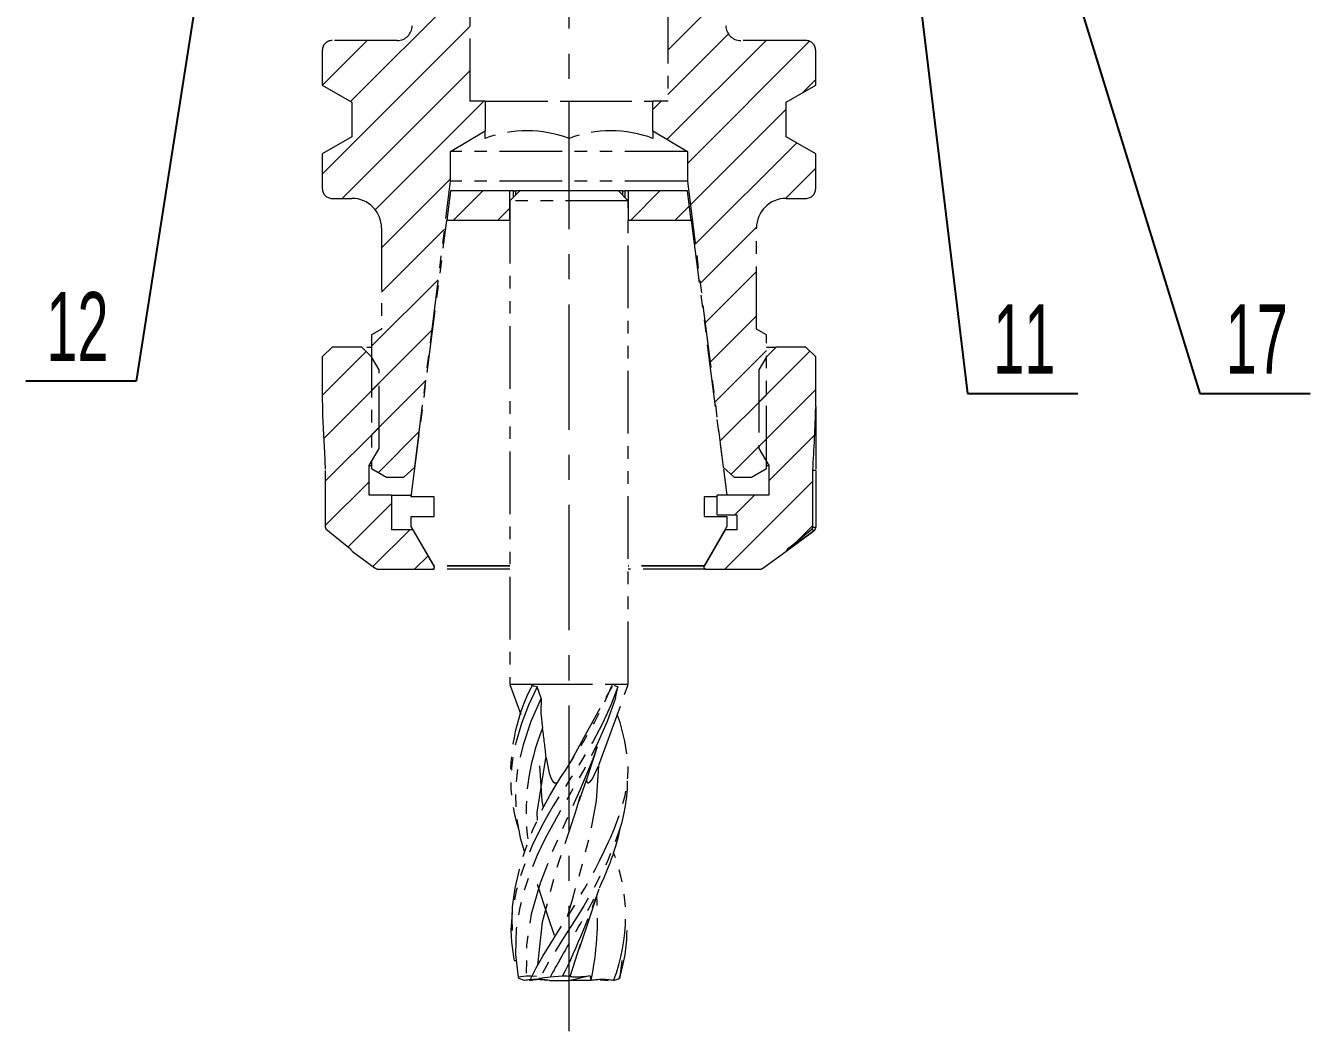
# Model space of a CAD drawing. Header units: millimetres. Extents: x 0 to 1189, y 0 to 841.
# Drawn here: x 677.7 to 807.9, y 347 to 448.9 of the extents above; entities that cross this region are included whole.
import ezdxf

# ---------------------------------------------------------------- set-up
doc = ezdxf.new("R2010")
doc.units = ezdxf.units.MM
doc.linetypes.add('CENTERX2', pattern=[20.32, 12.7, -2.54, 2.54, -2.54])
doc.linetypes.add('PHANTOM', pattern=[12.7, 6.35, -1.27, 1.27, -1.27, 1.27, -1.27])
doc.styles.add('SLDTEXTSTYLE1', font='TXT', dxfattribs={"width": 0.605})
doc.dimstyles.new('SLDDIMSTYLE0', dxfattribs={"dimtxt": 0, "dimasz": 0.9, "dimexe": 0, "dimexo": 0.0625, "dimgap": 0, "dimtad": 0, "dimtih": 1, "dimtoh": 1, "dimdec": 0, "dimrnd": 1e-09, "dimzin": 0, "dimdsep": 46, "dimtxsty": 'Standard', "dimblk1": 'DOT', "dimblk2": 'DOT', "dimsah": 1, "dimcen": 0.09, "dimadec": 0, "dimazin": 0, "dimtfac": 0.9, "dimtdec": 0, "dimtofl": 0, "dimtmove": 0, "dimatfit": 3, "dimldrblk": 'DOT', "dimfxl": 1, "dimfrac": 2, "dimtolj": 1, "dimtzin": 0, "dimarcsym": 0})

# ---------------------------------------------------------------- blocks, each defined once
blk = doc.blocks.new('_DOT')
at = {"color": 0, "linetype": 'ByBlock', "lineweight": -2}
blk.add_line((-0.5, 0), (-1, 0), dxfattribs=at)
at = {"color": 0, "linetype": 'ByBlock', "const_width": 0.5}
blk.add_lwpolyline([(-0.25, 0, 1), (0.25, 0, 1)], format="xyb", close=True, dxfattribs=at)

msp = doc.modelspace()

# ---------------------------------------------------------------- hatches: boundary and pattern name
at = {"linetype": 'Continuous', "lineweight": 0}
h = msp.add_hatch(dxfattribs=at)
h.set_pattern_fill('ANSI31', style=0)
edge = h.paths.add_edge_path(flags=0)
edge.add_line((714.28, 403.18), (716.03, 403.18))
edge.add_line((716.03, 403.18), (717.16, 404.17))
edge.add_line((717.16, 404.17), (720.78, 433.18))
edge.add_line((720.78, 433.18), (720.78, 436.18))
edge.add_line((720.78, 436.18), (724.28, 438.28))
edge.add_line((724.28, 438.28), (724.28, 441.28))
edge.add_line((724.28, 441.28), (722.78, 441.28))
edge.add_line((722.78, 441.28), (722.78, 451.45))
edge.add_line((722.78, 451.45), (724.78, 451.45))
edge.add_line((724.78, 451.45), (724.78, 454.45))
edge.add_line((724.78, 454.45), (727.66, 456.18))
edge.add_line((727.66, 456.18), (727.66, 493.88))
edge.add_line((727.66, 493.88), (726.28, 494.68))
edge.add_line((726.28, 494.68), (726.28, 500.68))
edge.add_line((726.28, 500.68), (725.78, 501.18))
edge.add_line((725.78, 501.18), (724.49, 501.18))
edge.add_line((724.49, 501.18), (724.26, 500.98))
edge.add_line((724.26, 500.98), (716.88, 450.42))
edge.add_line((716.88, 450.42), (716.88, 448.92))
edge.add_arc((715.38, 448.92), 1.5, 270, 360, ccw=False)
edge.add_line((715.38, 447.42), (708.78, 447.42))
edge.add_arc((708.78, 446.42), 1, 90, 180)
edge.add_line((707.78, 446.42), (707.78, 442.9))
edge.add_line((707.78, 442.9), (710.78, 441.17))
edge.add_line((710.78, 441.17), (710.78, 437.67))
edge.add_line((710.78, 437.67), (707.78, 435.94))
edge.add_line((707.78, 435.94), (707.78, 432.42))
edge.add_arc((708.78, 432.42), 1, 180, 270)
edge.add_line((708.78, 431.42), (710.78, 431.42))
edge.add_arc((710.78, 428.42), 3, 0, 90, ccw=False)
edge.add_line((713.78, 428.42), (713.78, 418.18))
edge.add_line((713.78, 418.18), (712.78, 417.6))
edge.add_line((712.78, 417.6), (712.78, 404.04))
edge.add_line((712.78, 404.04), (714.28, 403.18))
h = msp.add_hatch(dxfattribs=at)
h.set_pattern_fill('ANSI31', style=0)
edge = h.paths.add_edge_path(flags=0)
edge.add_line((744.78, 433.18), (748.41, 404.17))
edge.add_line((748.41, 404.17), (749.53, 403.18))
edge.add_line((749.53, 403.18), (751.28, 403.18))
edge.add_line((751.28, 403.18), (752.78, 404.04))
edge.add_line((752.78, 404.04), (752.78, 417.6))
edge.add_line((752.78, 417.6), (751.78, 418.18))
edge.add_line((751.78, 418.18), (751.78, 428.42))
edge.add_arc((754.78, 428.42), 3, 90, 180, ccw=False)
edge.add_line((754.78, 431.42), (756.78, 431.42))
edge.add_arc((756.78, 432.42), 1, 270, 360)
edge.add_line((757.78, 432.42), (757.78, 435.94))
edge.add_line((757.78, 435.94), (754.78, 437.67))
edge.add_line((754.78, 437.67), (754.78, 441.17))
edge.add_line((754.78, 441.17), (757.78, 442.9))
edge.add_line((757.78, 442.9), (757.78, 446.42))
edge.add_arc((756.78, 446.42), 1, 0, 90)
edge.add_line((756.78, 447.42), (750.18, 447.42))
edge.add_arc((750.18, 448.92), 1.5, 180, 270, ccw=False)
edge.add_line((748.68, 448.92), (748.68, 450.42))
edge.add_line((748.68, 450.42), (741.31, 500.98))
edge.add_line((741.31, 500.98), (741.08, 501.18))
edge.add_line((741.08, 501.18), (739.78, 501.18))
edge.add_line((739.78, 501.18), (739.28, 500.68))
edge.add_line((739.28, 500.68), (739.28, 494.68))
edge.add_line((739.28, 494.68), (737.91, 493.88))
edge.add_line((737.91, 493.88), (737.91, 456.18))
edge.add_line((737.91, 456.18), (740.78, 454.45))
edge.add_line((740.78, 454.45), (740.78, 451.45))
edge.add_line((740.78, 451.45), (742.78, 451.45))
edge.add_line((742.78, 451.45), (742.78, 441.28))
edge.add_line((742.78, 441.28), (741.28, 441.28))
edge.add_line((741.28, 441.28), (741.28, 438.28))
edge.add_line((741.28, 438.28), (744.78, 436.18))
edge.add_line((744.78, 436.18), (744.78, 433.18))
h = msp.add_hatch(dxfattribs=at)
h.set_pattern_fill('ANSI31', style=0)
h.paths.add_polyline_path([(726.78, 429.18), (726.78, 432.18), (720.78, 432.18), (720.4, 429.18)], flags=0)
h = msp.add_hatch(dxfattribs=at)
h.set_pattern_fill('ANSI31', style=0)
h.paths.add_polyline_path([(745.17, 429.18), (744.78, 432.18), (738.78, 432.18), (738.78, 429.18)], flags=0)
h = msp.add_hatch(dxfattribs=at)
h.set_pattern_fill('ANSI31', style=0)
edge = h.paths.add_edge_path(flags=0)
edge.add_spline(control_points=[(708.15, 397.95), (708.39, 397.74), (708.63, 397.53), (708.87, 397.33), (709.45, 396.85), (710.05, 396.37), (710.64, 395.91)], knot_values=[0, 0, 0, 0, 0.00095, 0.00095, 0.00095, 0.003218, 0.003218, 0.003218, 0.003218], weights=[1, 1, 1, 1, 1, 1, 1], degree=3, periodic=0)
edge.add_spline(control_points=[(710.64, 395.91), (710.65, 395.86), (710.68, 395.81), (710.71, 395.77), (710.74, 395.71), (710.78, 395.67), (710.83, 395.63)], knot_values=[0.000134, 0.000134, 0.000134, 0.000134, 0.000293, 0.000293, 0.000293, 0.000479, 0.000479, 0.000479, 0.000479], weights=[1, 1, 1, 1, 1, 1, 1], degree=3, periodic=0)
edge.add_line((710.83, 395.63), (713.15, 393.94))
edge.add_arc((713.45, 394.35), 0.5, 233.9726, 270)
edge.add_line((713.45, 393.85), (718.94, 393.85))
edge.add_arc((718.94, 394.05), 0.2, 269.9804, 390)
edge.add_line((719.11, 394.15), (716.98, 397.85))
edge.add_line((716.98, 397.85), (714.8, 397.85))
edge.add_line((714.8, 397.85), (714.8, 401.35))
edge.add_line((714.8, 401.35), (712.53, 401.35))
edge.add_line((712.53, 401.35), (712.53, 404.35))
edge.add_line((712.53, 404.35), (713.53, 406.08))
edge.add_line((713.53, 406.08), (713.53, 414.05))
edge.add_line((713.53, 414.05), (712.78, 415.35))
edge.add_line((712.78, 415.35), (711.78, 416.35))
edge.add_line((711.78, 416.35), (708.78, 416.35))
edge.add_line((708.78, 416.35), (707.78, 415.35))
edge.add_line((707.78, 415.35), (707.78, 410.8))
edge.add_spline(control_points=[(707.78, 410.8), (707.78, 410.8), (707.78, 410.8), (707.78, 410.79)], knot_values=[0, 0, 0, 0, 1, 1, 1, 1], weights=[1, 1, 1, 1], degree=3, periodic=0)
edge.add_spline(control_points=[(707.78, 410.79), (707.78, 410.73), (707.78, 410.67), (707.79, 410.6), (707.79, 410.51), (707.79, 410.42), (707.79, 410.32)], knot_values=[0.000029, 0.000029, 0.000029, 0.000029, 0.00022, 0.00022, 0.00022, 0.000503, 0.000503, 0.000503, 0.000503], weights=[1, 1, 1, 1, 1, 1, 1], degree=3, periodic=0)
edge.add_spline(control_points=[(707.79, 410.32), (707.79, 410.02), (707.8, 409.71), (707.81, 409.41), (707.83, 408.76), (707.86, 408.11), (707.9, 407.47), (707.93, 406.86), (707.98, 406.26), (708.01, 405.66), (708.05, 405.06), (708.08, 404.45), (708.08, 403.85)], knot_values=[0.000061, 0.000061, 0.000061, 0.000061, 0.000972, 0.000972, 0.000972, 0.002917, 0.002917, 0.002917, 0.004729, 0.004729, 0.004729, 0.006543, 0.006543, 0.006543, 0.006543], weights=[1, 1, 1, 1, 1, 1, 1, 1, 1, 1, 1, 1, 1], degree=3, periodic=0)
edge.add_line((708.08, 403.85), (708.08, 398.1))
edge.add_spline(control_points=[(708.08, 398.1), (708.08, 398.09), (708.08, 398.08), (708.08, 398.08), (708.08, 398.05), (708.09, 398.03), (708.1, 398.01), (708.11, 397.99), (708.13, 397.97), (708.14, 397.95), (708.15, 397.95), (708.15, 397.95), (708.15, 397.95)], knot_values=[0.000044, 0.000044, 0.000044, 0.000044, 0.00007, 0.00007, 0.00007, 0.00014, 0.00014, 0.00014, 0.00021, 0.00021, 0.00021, 0.00022, 0.00022, 0.00022, 0.00022], weights=[1, 1, 1, 1, 1, 1, 1, 1, 1, 1, 1, 1, 1], degree=3, periodic=0)
h = msp.add_hatch(dxfattribs=at)
h.set_pattern_fill('ANSI31', style=0)
edge = h.paths.add_edge_path(flags=0)
edge.add_line((757.49, 398.1), (757.49, 403.85))
edge.add_spline(control_points=[(757.49, 403.85), (757.49, 404.18), (757.5, 404.51), (757.51, 404.84), (757.54, 405.51), (757.59, 406.17), (757.63, 406.83), (757.67, 407.42), (757.71, 408.01), (757.73, 408.61), (757.76, 409.18), (757.78, 409.75), (757.78, 410.32)], knot_values=[0, 0, 0, 0, 0.000997, 0.000997, 0.000997, 0.002989, 0.002989, 0.002989, 0.004765, 0.004765, 0.004765, 0.006482, 0.006482, 0.006482, 0.006482], weights=[1, 1, 1, 1, 1, 1, 1, 1, 1, 1, 1, 1, 1], degree=3, periodic=0)
edge.add_spline(control_points=[(757.78, 410.32), (757.78, 410.48), (757.78, 410.64), (757.78, 410.79)], knot_values=[0.00013, 0.00013, 0.00013, 0.00013, 0.000603, 0.000603, 0.000603, 0.000603], weights=[1, 1, 1, 1], degree=3, periodic=0)
edge.add_spline(control_points=[(757.78, 410.79), (757.78, 410.8), (757.78, 410.8), (757.78, 410.8)], knot_values=[0, 0, 0, 0, 1, 1, 1, 1], weights=[1, 1, 1, 1], degree=3, periodic=0)
edge.add_line((757.78, 410.8), (757.78, 415.35))
edge.add_line((757.78, 415.35), (756.78, 416.35))
edge.add_line((756.78, 416.35), (753.78, 416.35))
edge.add_line((753.78, 416.35), (752.78, 415.35))
edge.add_line((752.78, 415.35), (752.03, 414.05))
edge.add_line((752.03, 414.05), (752.03, 406.08))
edge.add_line((752.03, 406.08), (753.03, 404.35))
edge.add_line((753.03, 404.35), (753.03, 401.35))
edge.add_line((753.03, 401.35), (747.79, 401.35))
edge.add_line((747.79, 401.35), (747.79, 399.35))
edge.add_line((747.79, 399.35), (749.79, 399.35))
edge.add_line((749.79, 399.35), (749.78, 397.85))
edge.add_line((749.78, 397.85), (748.59, 397.85))
edge.add_line((748.59, 397.85), (746.46, 394.15))
edge.add_arc((746.63, 394.05), 0.2, 150, 270)
edge.add_line((746.63, 393.85), (752.12, 393.85))
edge.add_arc((752.12, 394.35), 0.5, 270.0164, 306.0274)
edge.add_line((752.42, 393.94), (754.74, 395.63))
edge.add_spline(control_points=[(754.74, 395.63), (754.77, 395.66), (754.8, 395.68), (754.82, 395.71), (754.86, 395.76), (754.89, 395.81), (754.91, 395.86), (754.92, 395.88), (754.92, 395.89), (754.93, 395.91)], knot_values=[0.000004, 0.000004, 0.000004, 0.000004, 0.000122, 0.000122, 0.000122, 0.000294, 0.000294, 0.000294, 0.000347, 0.000347, 0.000347, 0.000347], weights=[1, 1, 1, 1, 1, 1, 1, 1, 1, 1], degree=3, periodic=0)
edge.add_spline(control_points=[(754.93, 395.91), (755.1, 396.05), (755.28, 396.18), (755.46, 396.32), (756.12, 396.85), (756.78, 397.38), (757.42, 397.95)], knot_values=[0.00028, 0.00028, 0.00028, 0.00028, 0.00095, 0.00095, 0.00095, 0.003497, 0.003497, 0.003497, 0.003497], weights=[1, 1, 1, 1, 1, 1, 1], degree=3, periodic=0)
edge.add_spline(control_points=[(757.42, 397.95), (757.43, 397.96), (757.44, 397.97), (757.45, 397.98), (757.46, 398), (757.47, 398.02), (757.48, 398.04), (757.49, 398.06), (757.49, 398.08), (757.49, 398.1)], knot_values=[0.000028, 0.000028, 0.000028, 0.000028, 0.00007, 0.00007, 0.00007, 0.00014, 0.00014, 0.00014, 0.000204, 0.000204, 0.000204, 0.000204], weights=[1, 1, 1, 1, 1, 1, 1, 1, 1, 1], degree=3, periodic=0)

# ---------------------------------------------------------------- linework, layer by layer
at = {"color": 7, "linetype": 'CENTERX2', "lineweight": 0}
msp.add_line((732.78, 347.02), (732.78, 729.01), dxfattribs=at)
at = {"color": 7, "linetype": 'PHANTOM', "lineweight": 15}
for p, q in [((722.78, 441.28), (722.78, 451.45)), ((742.78, 451.45), (742.78, 441.28)), ((715.38, 447.42), (708.78, 447.42)), ((756.78, 447.42), (750.18, 447.42)), ((707.78, 446.42), (707.78, 442.9)), ((757.78, 442.9), (757.78, 446.42)), ((707.78, 442.9), (710.78, 441.17)), ((754.78, 441.17), (757.78, 442.9)), ((710.78, 441.17), (710.78, 437.67)), ((724.28, 441.28), (722.78, 441.28)), ((724.28, 441.28), (724.28, 438.28)), ((724.28, 441.28), (732.78, 441.28)), ((732.78, 437.49), (732.78, 441.28)), ((732.78, 441.28), (741.28, 441.28)), ((741.28, 438.28), (741.28, 441.28)), ((742.78, 441.28), (741.28, 441.28)), ((754.78, 437.67), (754.78, 441.17)), ((710.78, 437.67), (707.78, 435.94)), ((720.78, 436.18), (724.28, 438.28)), ((724.28, 437.49), (724.28, 438.28)), ((741.28, 438.28), (744.78, 436.18)), ((741.28, 438.28), (741.28, 437.49)), ((757.78, 435.94), (754.78, 437.67)), ((720.78, 433.18), (720.78, 436.18)), ((744.78, 436.18), (720.78, 436.18)), ((744.78, 436.18), (744.78, 433.18)), ((707.78, 435.94), (707.78, 432.42)), ((757.78, 432.42), (757.78, 435.94)), ((717.16, 404.17), (720.78, 433.18)), ((744.78, 433.18), (720.78, 433.18)), ((744.78, 433.18), (748.41, 404.17)), ((708.78, 431.42), (710.78, 431.42)), ((720.78, 432.18), (720.4, 429.18)), ((726.78, 432.18), (720.78, 432.18)), ((727.78, 432.18), (726.78, 431.18)), ((726.78, 429.18), (726.78, 432.18)), ((727.16, 432.18), (726.78, 432.18)), ((726.78, 431.18), (726.78, 382.18)), ((738.78, 431.18), (726.78, 431.18)), ((727.16, 431.55), (727.16, 432.18)), ((727.16, 432.18), (727.35, 432.18)), ((727.35, 432.18), (727.35, 431.74)), ((727.78, 432.18), (727.35, 432.18)), ((731.96, 432.18), (727.78, 432.18)), ((737.78, 432.18), (731.96, 432.18)), ((738.78, 431.18), (737.78, 432.18)), ((738.24, 432.18), (737.78, 432.18)), ((738.24, 431.72), (738.24, 432.18)), ((738.24, 432.18), (738.43, 432.18)), ((738.43, 432.18), (738.43, 431.54)), ((738.78, 432.18), (738.43, 432.18)), ((738.78, 432.18), (738.78, 429.18)), ((744.78, 432.18), (738.78, 432.18)), ((738.78, 382.18), (738.78, 431.18)), ((745.17, 429.18), (744.78, 432.18)), ((754.78, 431.42), (756.78, 431.42)), ((713.78, 428.42), (713.78, 418.18)), ((716.79, 401.18), (720.4, 429.18)), ((726.78, 429.18), (720.4, 429.18)), ((745.17, 429.18), (738.78, 429.18)), ((751.78, 418.18), (751.78, 428.42)), ((713.78, 418.18), (712.78, 417.6)), ((752.78, 417.6), (751.78, 418.18)), ((712.78, 417.6), (712.78, 404.04)), ((752.78, 404.04), (752.78, 417.6)), ((708.78, 416.35), (707.78, 415.35)), ((707.78, 415.35), (707.78, 410.8)), ((711.78, 416.35), (708.78, 416.35)), ((712.78, 415.35), (711.78, 416.35)), ((712.29, 416.35), (712.78, 416.35)), ((713.53, 414.05), (712.78, 415.35)), ((752.78, 415.35), (752.03, 414.05)), ((753.78, 416.35), (752.78, 415.35)), ((752.78, 416.35), (753.78, 416.35)), ((756.78, 416.35), (753.78, 416.35)), ((757.78, 415.35), (756.78, 416.35)), ((757.78, 410.8), (757.78, 415.35)), ((713.53, 406.08), (713.53, 414.05)), ((752.03, 414.05), (752.03, 406.08)), ((707.78, 410.99), (707.78, 410.96)), ((707.78, 410.8), (707.78, 410.79)), ((757.78, 410.79), (757.78, 410.8)), ((757.78, 410.32), (757.78, 410.79)), ((757.78, 410.32), (757.78, 410.79)), ((757.78, 410.32), (757.78, 403.85)), ((757.78, 410.32), (757.78, 410.32)), ((712.53, 404.35), (713.53, 406.08)), ((752.03, 406.08), (753.03, 404.35)), ((708.08, 403.85), (708.08, 398.1)), ((712.53, 404.35), (712.78, 404.35)), ((712.53, 401.35), (712.53, 404.35)), ((712.78, 404.04), (714.28, 403.18)), ((716.03, 403.18), (717.16, 404.17)), ((748.41, 404.17), (749.53, 403.18)), ((751.28, 403.18), (752.78, 404.04)), ((752.78, 404.35), (753.03, 404.35)), ((753.03, 404.35), (753.03, 401.35)), ((757.49, 398.1), (757.49, 403.85)), ((757.78, 403.85), (757.49, 403.85)), ((757.78, 403.85), (757.78, 398.1)), ((714.28, 403.18), (716.03, 403.18)), ((749.53, 403.18), (751.28, 403.18)), ((714.8, 401.35), (712.53, 401.35)), ((714.8, 401.35), (714.8, 397.85)), ((714.81, 401.35), (716.75, 401.35)), ((719.1, 401.18), (716.79, 401.18)), ((719.1, 399.18), (719.1, 401.18)), ((747.79, 401.18), (746.47, 401.18)), ((746.47, 401.18), (746.47, 399.18)), ((747.79, 399.35), (747.79, 401.35)), ((753.03, 401.35), (747.79, 401.35)), ((716.79, 398.18), (716.79, 399.18)), ((716.79, 399.18), (719.1, 399.18)), ((746.47, 399.18), (748.78, 399.18)), ((747.79, 399.35), (749.79, 399.35)), ((748.78, 399.18), (748.78, 398.18)), ((749.78, 399.35), (749.78, 397.85)), ((716.97, 397.85), (714.8, 397.85)), ((719.1, 394.18), (716.79, 398.18)), ((719.11, 394.15), (716.98, 397.85)), ((748.59, 397.85), (746.46, 394.15)), ((748.78, 398.18), (746.47, 394.18)), ((748.59, 397.85), (748.57, 397.85)), ((749.79, 397.85), (748.59, 397.85)), ((757.57, 397.7), (754.77, 395.66)), ((757.49, 398.1), (757.78, 398.1)), ((710.83, 395.63), (713.15, 393.94)), ((752.42, 393.94), (754.74, 395.63)), ((754.74, 395.63), (754.77, 395.66)), ((713.45, 393.85), (718.94, 393.85)), ((726.78, 393.85), (718.94, 393.85)), ((726.78, 394.18), (719.1, 394.18)), ((746.47, 394.18), (738.78, 394.18)), ((746.63, 393.85), (738.78, 393.85)), ((746.63, 393.85), (752.12, 393.85)), ((726.78, 382.18), (728.82, 382.18)), ((726.79, 382.15), (727.9, 379.11)), ((728.82, 382.18), (737.29, 382.18)), ((729.96, 380.76), (729.56, 381.93)), ((735.81, 374), (738.78, 382.15)), ((737.29, 382.18), (738.78, 382.18)), ((737.49, 380.76), (737.73, 381.93)), ((726.88, 357.22), (726.88, 357.22)), ((738.69, 357.22), (738.69, 357.22)), ((732.89, 352.57), (733.94, 355.84)), ((738.14, 354.21), (737.93, 352.52)), ((728.45, 352.6), (727.64, 352.52)), ((727.64, 352.52), (727.69, 352.37)), ((728.28, 352.18), (727.69, 352.37)), ((728.82, 352.18), (729.79, 352.37)), ((730.87, 352.52), (729.79, 352.37)), ((730.8, 352.18), (732.78, 352.18)), ((732.13, 352.6), (730.87, 352.52)), ((732.78, 352.18), (734.88, 352.67)), ((735.04, 352.18), (732.78, 352.18)), ((734.88, 352.67), (735.04, 352.18)), ((737.29, 352.18), (737.88, 352.37)), ((737.93, 352.52), (737.88, 352.37))]:
    msp.add_line(p, q, dxfattribs=at)
at = {"color": 8, "linetype": 'PHANTOM', "lineweight": 15}
for p, q in [((726.78, 394.15), (719.11, 394.15)), ((746.46, 394.15), (738.78, 394.15))]:
    msp.add_line(p, q, dxfattribs=at)
at = {"color": 7, "linetype": 'PHANTOM', "lineweight": 15, "flags": 128}
for points in [[(745.17, 429.18), (747.98, 407.39), (748.76, 401.35)], [(707.78, 410.79), (707.79, 410.6), (707.79, 410.32)], [(707.79, 410.32), (707.81, 409.41), (707.9, 407.47), (708.01, 405.66), (708.08, 403.85)], [(708.15, 397.95), (708.87, 397.33), (710.64, 395.91)], [(754.76, 395.65), (756.17, 396.67), (757.57, 397.7)], [(754.93, 395.91), (755.46, 396.32), (757.42, 397.95)], [(710.64, 395.91), (710.71, 395.77), (710.83, 395.63)], [(754.93, 395.91), (754.9, 395.81), (754.77, 395.66)], [(729.56, 381.93), (728.68, 380.08), (727.96, 378.22), (727.41, 376.36), (727.04, 374.51), (726.95, 373.72), (726.89, 372.66), (726.9, 371.57), (726.96, 370.82), (727.09, 369.85), (727.26, 368.99), (727.48, 368.08), (727.65, 367.53)], [(737.73, 381.93), (737.03, 380.08), (736.16, 378.22), (735.18, 376.36), (734.09, 374.51), (733.6, 373.72), (732.93, 372.66), (732.25, 371.57), (731.78, 370.82), (731.18, 369.85), (730.67, 368.99), (730.16, 368.08), (729.68, 367.15), (729.05, 365.83), (728.33, 364.09), (727.84, 362.69), (727.43, 361.25), (727.12, 359.74), (726.97, 358.59), (726.9, 357.28), (726.95, 356.05), (727.19, 354.32), (727.22, 354.2)], [(727.04, 357.22), (727.01, 358.48), (727.07, 359.62), (727.34, 361.52), (727.77, 363.42), (728.03, 364.35), (728.33, 365.33), (728.64, 366.21), (728.83, 366.7), (728.93, 366.95), (728.98, 367.09), (729.01, 367.15), (729.02, 367.19), (729.03, 367.2), (729.03, 367.21), (729.03, 367.22), (729.03, 367.22), (729.03, 367.22), (729.03, 367.22), (729.03, 367.22), (729.03, 367.22), (729.03, 367.22), (729.03, 367.22), (729.03, 367.22), (729.03, 367.22), (729.05, 367.25), (729.15, 367.5), (730, 369.35), (730.85, 370.93), (731.39, 371.83), (731.96, 372.76), (732.51, 373.63), (733.13, 374.58), (734.29, 376.43), (735.37, 378.3), (736.33, 380.2), (737.15, 382.11)], [(729.56, 381.93), (729.17, 381.99), (728.82, 382.18)], [(732.89, 374.21), (734.84, 377.82), (737.26, 382.13)], [(737.73, 381.93), (737.49, 381.99), (737.29, 382.18)], [(737.49, 380.76), (736.65, 378.41), (735.6, 376.06), (734.37, 373.68), (733.18, 371.58), (731.64, 368.9), (730.41, 366.64), (729.57, 364.88), (728.85, 363.12), (728.26, 361.38), (727.79, 359.57), (727.42, 357.39), (727.35, 354.79), (727.64, 352.52)], [(729.96, 380.76), (728.92, 378.41), (728.13, 376.06), (727.59, 373.68), (727.35, 371.58), (727.42, 368.9), (727.84, 366.64), (728.28, 365.17)], [(729.96, 380.76), (729.94, 379.28), (730.1, 377.73)], [(728.82, 352.18), (729.46, 353.44), (730.13, 354.62), (730.9, 355.89), (731.55, 356.93), (732.54, 358.48), (733.26, 359.62), (734.38, 361.52), (735.43, 363.42), (735.91, 364.35), (736.39, 365.33), (736.79, 366.21), (737.01, 366.7), (737.12, 366.95), (737.18, 367.09), (737.21, 367.15), (737.22, 367.19), (737.23, 367.2), (737.23, 367.21), (737.23, 367.22), (737.23, 367.22), (737.23, 367.22), (737.23, 367.22), (737.23, 367.22), (737.23, 367.22), (737.23, 367.22), (737.23, 367.22), (737.23, 367.22), (737.23, 367.22), (737.25, 367.25), (737.35, 367.5), (738.03, 369.35), (738.46, 370.93), (738.63, 371.83), (738.73, 372.76), (738.77, 373.63), (738.73, 374.58), (738.45, 376.43), (737.95, 378.3), (737.67, 379.11)], [(733.82, 370.33), (734.74, 373.07), (735.67, 375.89)], [(729.58, 368.43), (729.56, 369.2), (730.45, 374.74)], [(729.78, 373.93), (730.03, 370.37), (730.17, 369.66)], [(730.45, 374.74), (730.76, 373.17), (730.89, 372.82), (731.08, 372.44), (731.18, 372.31), (731.31, 372.21), (731.39, 372.18), (731.48, 372.18), (731.65, 372.26)], [(735.78, 373.93), (735.54, 370.37), (734.82, 366.64), (733.87, 363.08), (733.09, 360.35), (732.58, 358.61)], [(734.55, 372.51), (734.55, 372.44), (734.58, 372.31), (734.64, 372.21), (734.69, 372.18), (734.76, 372.18), (734.89, 372.26), (735.17, 372.61), (735.78, 373.93), (735.78, 373.93)], [(726.88, 372.4), (726.88, 372.4), (726.88, 372.4)], [(738.68, 372.4), (738.67, 371.57), (738.61, 370.82), (738.48, 369.85), (738.31, 368.99), (738.09, 368.08), (737.81, 367.15), (737.34, 365.83), (736.6, 364.09), (735.92, 362.69), (735.15, 361.25), (734.27, 359.74), (733.56, 358.59), (732.73, 357.28), (731.96, 356.05), (730.89, 354.32), (729.79, 352.37)], [(729.62, 353.71), (730.09, 358.11), (731.57, 363.66), (733.45, 369.2), (733.96, 370.93)], [(727.64, 367.52), (727.64, 367.52), (727.64, 367.52)], [(737.92, 367.51), (737.89, 367.37), (737.84, 367.12), (737.78, 366.87), (737.66, 366.37), (737.59, 366.13), (737.52, 365.88), (737.45, 365.63), (737.37, 365.38), (737.21, 364.88), (737.12, 364.64), (737.03, 364.39), (736.94, 364.14), (736.85, 363.89), (736.65, 363.4), (736.55, 363.15), (736.45, 362.9), (736.34, 362.65), (736.23, 362.4), (736.12, 362.16), (735.89, 361.66), (735.77, 361.41), (735.65, 361.16), (735.52, 360.92), (735.4, 360.67), (735.15, 360.17), (735.02, 359.92), (734.89, 359.67), (734.75, 359.43), (734.62, 359.18), (734.35, 358.68), (734.21, 358.43), (734.07, 358.19), (733.93, 357.94), (733.79, 357.69), (733.51, 357.19), (733.37, 356.95), (733.23, 356.7), (733.09, 356.45), (732.95, 356.2), (732.8, 355.95), (732.52, 355.46), (732.38, 355.21), (732.23, 354.96), (732.09, 354.71), (731.95, 354.46), (731.67, 353.97), (731.53, 353.72), (731.39, 353.47), (731.26, 353.22), (731.12, 352.98), (730.87, 352.52)], [(737.93, 367.52), (737.93, 367.52), (737.93, 367.52)], [(729.56, 361.93), (730.63, 358.64), (731.26, 356.77)], [(733.85, 355.42), (734.93, 358.64), (736.01, 361.93)], [(727.21, 354.2), (727.31, 354.2), (727.4, 354.2)], [(729.49, 352.57), (728.9, 352.61), (728.45, 352.6)], [(732.89, 352.57), (732.61, 352.61), (732.13, 352.6)], [(735.93, 352.24), (736.03, 352.24), (736.75, 352.18)]]:
    msp.add_lwpolyline(points, dxfattribs=at)
at = {"color": 8, "linetype": 'PHANTOM', "lineweight": 15, "flags": 128}
msp.add_lwpolyline([(735.58, 375.72), (735.2, 374.59), (733.89, 371.45), (732.46, 368.3), (731.06, 365.16), (729.85, 362.02), (728.96, 358.88), (728.47, 355.74), (728.45, 352.6)], dxfattribs=at)
at = {"color": 7, "linetype": 'PHANTOM', "lineweight": 15}
for centre, radius, start, end in [((715.38, 448.92), 1.5, 270, 0), ((750.18, 448.92), 1.5, 180, 270), ((708.78, 446.42), 1, 90, 180), ((756.78, 446.42), 1, 0, 90), ((728.53, 426.24), 12.03, 69.3112, 110.6888), ((737.03, 426.24), 12.03, 69.3112, 110.6888), ((708.78, 432.42), 1, 180, 270), ((756.78, 432.42), 1, 270, 0), ((710.78, 428.42), 3, 0, 90), ((754.78, 428.42), 3, 90, 180), ((555.85, 416.28), 202.02, 356.4709, 358.309), ((708.29, 398.1), 0.208, 180.0056, 228.4336), ((757.28, 398.1), 0.208, 311.5731, 359.9992), ((756.43, 397.15), 1.27, 25.4559, 38.714), ((757.28, 398.1), 0.5, 306.0341, 0.0015), ((754.44, 396.04), 0.509, 305.9861, 344.6124), ((713.45, 394.35), 0.5, 233.9726, 270), ((718.94, 394.05), 0.2, 270, 30), ((746.63, 394.05), 0.2, 150, 270), ((752.12, 394.35), 0.5, 270, 306.0274), ((746.23, 373.12), 19.37, 152.3615, 182.1284), ((677.88, 370.17), 52.77, 4.9683, 8.2358), ((720.73, 358.66), 17.79, 338.6094, 21.3566), ((704.1, 358.51), 31.57, 348.4379, 3.9499), ((722.9, 357.28), 15.76, 341.8747, 359.7768), ((729.41, 344.56), 7.7, 81.5851, 98.4149), ((729.81, 346.51), 5.75, 80.083, 99.917), ((733.52, 360.35), 7.81, 265.3898, 280.0473), ((736.16, 344.56), 7.7, 81.5851, 98.4149)]:
    msp.add_arc(centre, radius, start, end, dxfattribs=at)
at = {"color": 8, "linetype": 'PHANTOM', "lineweight": 15}
for centre, radius, start, end in [((750.82, 369.25), 22.39, 157.7435, 187.8095), ((658.77, 388.52), 81.69, 333.9101, 341.0035)]:
    msp.add_arc(centre, radius, start, end, dxfattribs=at)

# ---------------------------------------------------------------- texts
at = {"color": 7, "linetype": 'Continuous', "lineweight": 0, "char_height": 7, "attachment_point": 2, "style": 'SLDTEXTSTYLE1'}
for s, insert in [('12', (682.97, 421.93)), ('11', (778.92, 420.67)), ('17', (802.47, 420.67))]:
    msp.add_mtext(s, dxfattribs=dict(at, insert=insert))

# ---------------------------------------------------------------- leaders
at = {"color": 7, "linetype": 'Continuous', "lineweight": 0}
for points in [[(697.25, 466.13), (688.91, 412.89), (677.72, 412.89)], [(780.37, 464.61), (796.71, 411.64), (807.9, 411.64)], [(767.31, 460.26), (773.17, 411.64), (784.36, 411.64)]]:
    msp.add_leader(points, dimstyle='SLDDIMSTYLE0', dxfattribs=at)

doc.saveas('drawing.dxf')
